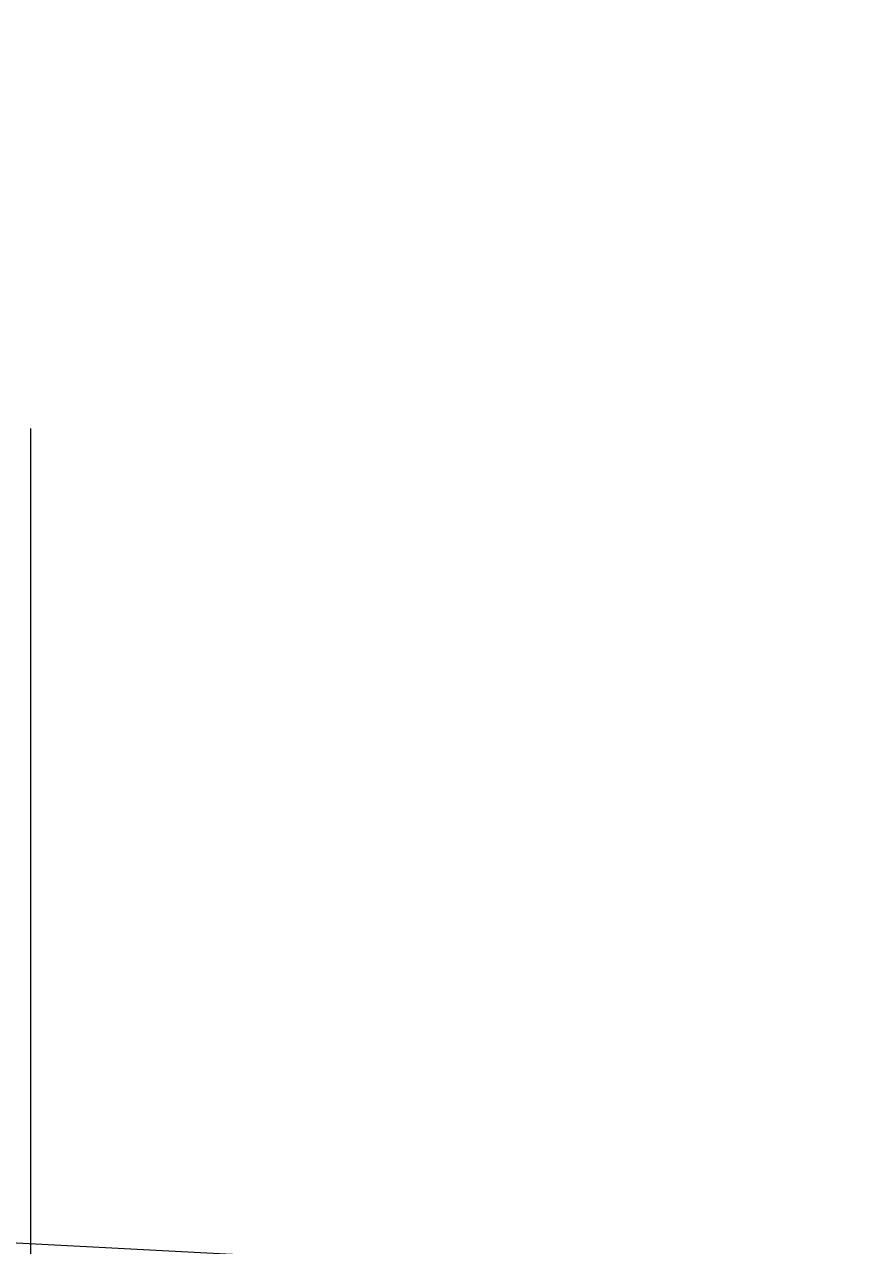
# Model space of a CAD drawing. Header units: millimetres. Extents: x 89051 to 218395, y -330386 to -125649.
# Drawn here: x 91408.4 to 91459.1, y -132414.1 to -132339.5 of the extents above; entities that cross this region are included whole.
import ezdxf

# ---------------------------------------------------------------- set-up
doc = ezdxf.new("R2010")
doc.units = ezdxf.units.MM
doc.header["$LTSCALE"] = 13
doc.linetypes.add('ACAD_ISO04W100', pattern=[30, 24, -3, 0, -3])
doc.linetypes.add('CENTER', pattern=[50.8, 31.75, -6.35, 6.35, -6.35])
doc.layers.get('0').update_dxf_attribs({"color": 1, "linetype": 'CENTER'})
doc.layers.add('标注、文本', color=3, linetype='Continuous', lineweight=25)
doc.styles.get("Standard").update_dxf_attribs({"font": 'gbenor.shx', "bigfont": 'gbcbig.shx'})
doc.dimstyles.new('1-15', dxfattribs={"dimscale": 20, "dimtxt": 3.5, "dimasz": 2, "dimexe": 1.5, "dimexo": 0.5, "dimgap": 0.5, "dimtad": 1, "dimtoh": 1, "dimdec": 1, "dimdsep": 46, "dimtxsty": 'Standard', "dimcen": 2.5, "dimclrd": 3, "dimclre": 3, "dimclrt": 3, "dimadec": 0, "dimazin": 2, "dimtfac": 1, "dimtdec": 1, "dimtmove": 0, "dimatfit": 2, "dimfxl": 1, "dimarcsym": 0})

# ---------------------------------------------------------------- blocks, each defined once
blk = doc.blocks.new('125506')
at = {"color": 7, "linetype": 'Continuous', "lineweight": 15}
blk.add_line((72077.868, -123534.002), (72100.629, -123535.195), dxfattribs=at)
blk = doc.blocks.new('*D568')
at = {"layer": 'Defpoints', "color": 0, "transparency": 16777216}
for p in [(91365.792, -132268.066), (91408.792, -132341.718), (91359.296, -132364.452), (91408.164, -132672.237), (91408.792, -132676.204)]:
    blk.add_point(p, dxfattribs=at)
at = {"layer": '标注、文本', "color": 3, "lineweight": -2, "transparency": 16777216}
for p, q in [((91408.792, -132331.718), (91408.792, -132235.807)), ((91357.728, -132354.576), (91339.735, -132241.255)), ((91488.412, -132273.604), (91609.161, -132273.604))]:
    blk.add_line(p, q, dxfattribs=at)
for start, end in [(90, 99.02178), (78.81313, 90), (78.82646, 84.41323), (104.60855, 110.19531)]:
    blk.add_arc((91408.792, -132676.194), 410.387, start, end, dxfattribs=at)
at = {"layer": '标注、文本', "color": 3, "transparency": 16777216}
for points in [[(91448.42, -132274.415), (91449.07, -132261.097), (91408.792, -132265.807)], [(91303.922, -132272.549), (91306.652, -132285.599), (91344.44, -132270.884)]]:
    blk.add_solid(points, dxfattribs=at)
at = {"layer": '标注、文本', "color": 3, "transparency": 16777216, "insert": (91568.786, -132228.604), "char_height": 70, "attachment_point": 5}
blk.add_mtext('9°', dxfattribs=at)
blk = doc.blocks.new('*D569')
at = {"layer": 'Defpoints', "color": 0, "transparency": 16777216}
for p in [(91749.081, -132151.981), (91359.438, -132365.345), (91749.081, -132365.345)]:
    blk.add_point(p, dxfattribs=at)
at = {"layer": '标注、文本', "color": 3, "lineweight": -2, "transparency": 16777216}
for p, q in [((91359.438, -132355.345), (91359.438, -132121.981)), ((91749.081, -132355.345), (91749.081, -132121.981)), ((91399.438, -132151.981), (91709.081, -132151.981))]:
    blk.add_line(p, q, dxfattribs=at)
at = {"layer": '标注、文本', "color": 3, "transparency": 16777216}
for points in [[(91399.438, -132145.314), (91399.438, -132158.648), (91359.438, -132151.981)], [(91709.081, -132145.314), (91709.081, -132158.648), (91749.081, -132151.981)]]:
    blk.add_solid(points, dxfattribs=at)
at = {"layer": '标注、文本', "color": 3, "transparency": 16777216, "insert": (91554.259, -132106.981), "char_height": 70, "attachment_point": 5}
blk.add_mtext('400', dxfattribs=at)

msp = doc.modelspace()

# ---------------------------------------------------------------- linework, layer by layer
at = {"layer": '标注、文本', "color": 1, "linetype": 'ACAD_ISO04W100', "lineweight": 15}
msp.add_line((91408.792, -132676.204), (91408.792, -132341.718), dxfattribs=at)

# ---------------------------------------------------------------- block references
at = {"layer": '标注、文本', "xscale": 1.5, "yscale": 1.5, "zscale": 1.5}
msp.add_blockref('125506', (-16725.197, 52887.905), dxfattribs=at)

# ---------------------------------------------------------------- dimensions: what is measured, and where the dimension line sits
at = {"layer": '标注、文本'}
dim = msp.add_linear_dim(base=(91749.081, -132151.981), p1=(91359.438, -132365.345), p2=(91749.081, -132365.345), text='400', dimstyle='1-15', dxfattribs=at)
dim.commit()
dim.dimension.update_dxf_attribs({"geometry": '*D569', "text_midpoint": (91554.259, -132106.981)})
dim = msp.add_angular_dim_2l(base=(91365.792, -132268.066), line1=((91408.792, -132676.204), (91408.792, -132341.718)), line2=((91408.164, -132672.237), (91359.296, -132364.452)), dimstyle='1-15', dxfattribs=at)
dim.commit()
dim.dimension.update_dxf_attribs({"geometry": '*D568', "text_midpoint": (91568.786, -132228.604)})

doc.saveas('drawing.dxf')
